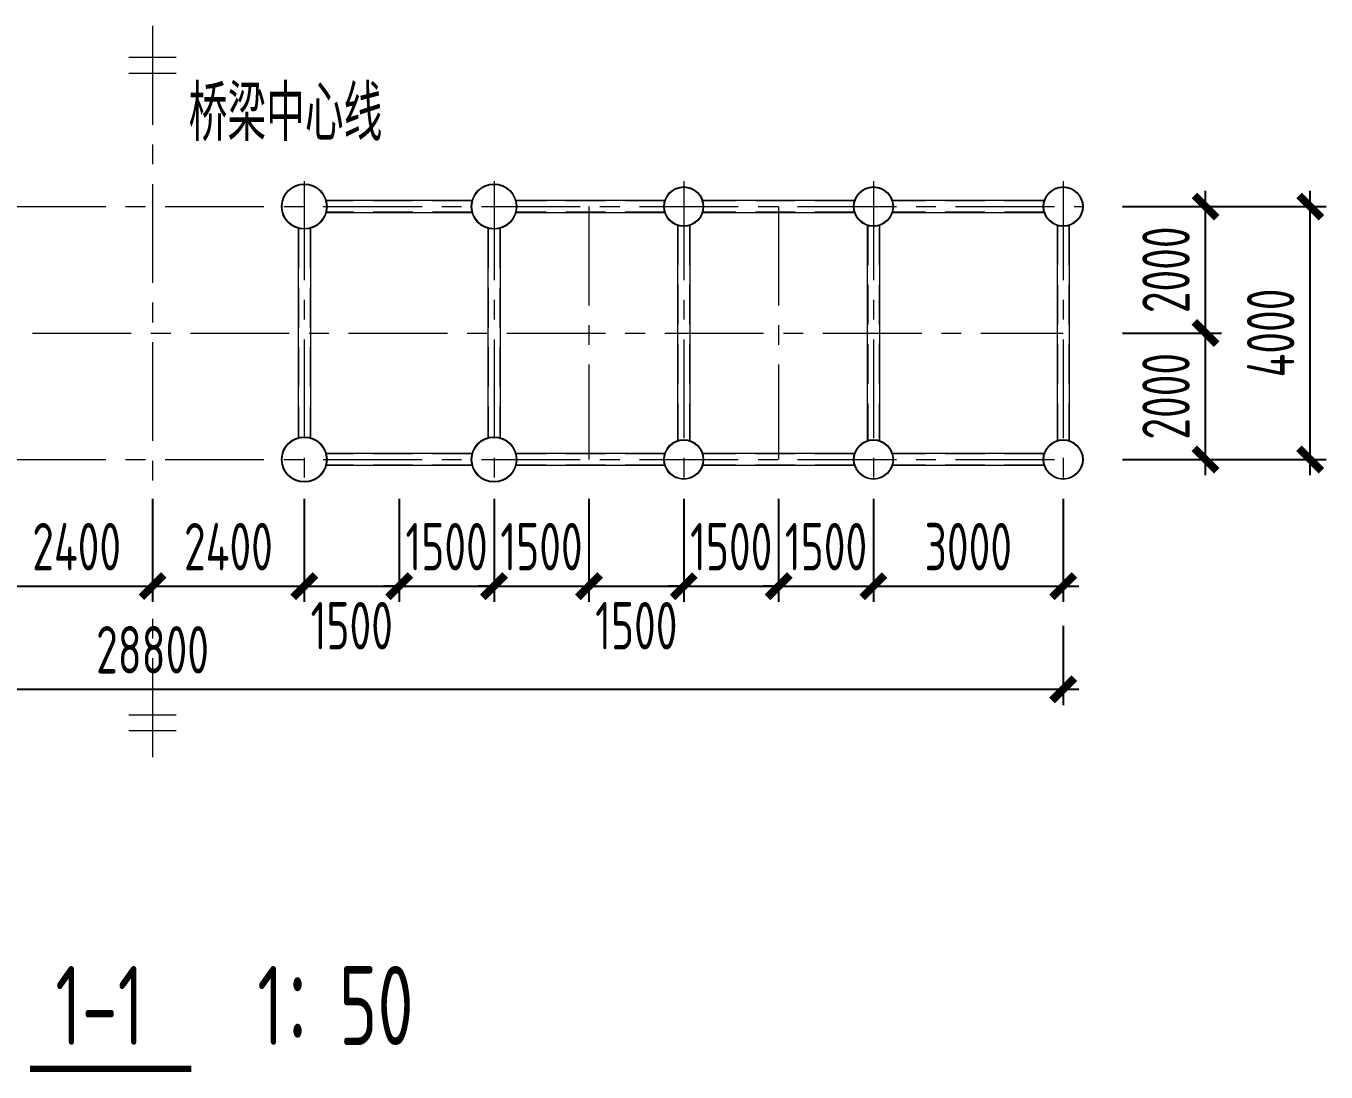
# Model space of a CAD drawing. Extents: x -2876908 to 633791, y -1383861 to 872234.
# Drawn here: x -1438187 to -1397073, y -1091113 to -1058026 of the extents above; entities that cross this region are included whole.
import ezdxf
from ezdxf.enums import TextEntityAlignment as Align

# ---------------------------------------------------------------- set-up
doc = ezdxf.new("R2010")
doc.units = 0
doc.header["$LTSCALE"] = 5
doc.header["$MEASUREMENT"] = 0
doc.linetypes.add('CENTER', pattern=[2, 1.25, -0.25, 0.25, -0.25])
doc.linetypes.add('DASHED', pattern=[0.75, 0.5, -0.25])
doc.layers.get('0').update_dxf_attribs({"linetype": 'CONTINUOUS', "lineweight": 25})
doc.layers.get('DEFPOINTS').update_dxf_attribs({"color": 35, "linetype": 'CONTINUOUS', "lineweight": 13})
for name, color, linetype, lineweight in [('3中心线', 6, 'CENTER', 18), ('4虚线', 2, 'DASHED', 18), ('5标注', 3, 'CONTINUOUS', 15), ('6文本', 7, 'CONTINUOUS', 15), ('8轮廓线', 4, 'CONTINUOUS', 15), ('DIM', 3, 'CONTINUOUS', 0), ('THIN', 7, 'CONTINUOUS', 0)]:
    doc.layers.add(name, color=color, linetype=linetype, lineweight=lineweight)
doc.layers.add('M_Dim', color=3, linetype='CONTINUOUS')
doc.styles.add('TSSD_Dimension', font='tssdeng.shx', dxfattribs={"width": 0.7, "bigfont": 'hztxt.shx'})
doc.styles.add('TSSD_NORM', font='tssdeng.shx', dxfattribs={"width": 0.7, "bigfont": 'hztxt.shx'})
doc.dimstyles.new('TSSD_100_100', dxfattribs={"dimtxt": 300, "dimasz": 100, "dimexe": 100, "dimexo": 250, "dimgap": 100, "dimtad": 1, "dimdec": 0, "dimzin": 0, "dimdsep": 46, "dimtxsty": 'TSSD_Dimension', "dimblk": 'ARCHTICK', "dimblk1": 'ARCHTICK', "dimblk2": 'ARCHTICK', "dimcen": 0, "dimdle": 100, "dimclrt": 7, "dimadec": 0, "dimazin": 0, "dimtfac": 1, "dimtdec": 0, "dimtix": 1, "dimtmove": 2, "dimatfit": 3, "dimfxl": 1, "dimtolj": 1, "dimtzin": 0, "dimarcsym": 0})

# ---------------------------------------------------------------- blocks, each defined once
blk = doc.blocks.new('_ArchTick')
at = {"color": 0, "linetype": 'ByBlock', "const_width": 0.5}
blk.add_lwpolyline([(-0.707, -0.707), (0.707, 0.707)], dxfattribs=at)
blk = doc.blocks.new('*D2534')
at = {"layer": 'DEFPOINTS', "color": 0, "transparency": 16777216}
for p in [(-1438985, -1071738), (-1434185, -1071738), (-1434185, -1075746)]:
    blk.add_point(p, dxfattribs=at)
at = {"layer": 'DIM', "color": 0, "lineweight": -2, "transparency": 16777216}
for p, q in [((-1438985, -1072988), (-1438985, -1076246)), ((-1434185, -1072988), (-1434185, -1076246)), ((-1439485, -1075746), (-1433685, -1075746))]:
    blk.add_line(p, q, dxfattribs=at)
at = {"layer": 'DIM', "color": 0, "lineweight": -2, "transparency": 16777216, "xscale": 500, "yscale": 500, "zscale": 500, "rotation": 180}
blk.add_blockref('_ArchTick', (-1438985, -1075746), dxfattribs=at)
at = {"layer": 'DIM', "color": 0, "lineweight": -2, "transparency": 16777216, "xscale": 500, "yscale": 500, "zscale": 500}
blk.add_blockref('_ArchTick', (-1434185, -1075746), dxfattribs=at)
at = {"layer": 'DIM', "color": 7, "transparency": 16777216, "insert": (-1436585, -1074496), "char_height": 1500, "attachment_point": 5, "style": 'TSSD_Dimension'}
blk.add_mtext('\\A1;2400', dxfattribs=at)
blk = doc.blocks.new('*D2535')
at = {"layer": 'DEFPOINTS', "color": 0, "transparency": 16777216}
for p in [(-1434185, -1071738), (-1429385, -1071738), (-1429385, -1075746)]:
    blk.add_point(p, dxfattribs=at)
at = {"layer": 'DIM', "color": 0, "lineweight": -2, "transparency": 16777216}
for p, q in [((-1434185, -1072988), (-1434185, -1076246)), ((-1429385, -1072988), (-1429385, -1076246)), ((-1434685, -1075746), (-1428885, -1075746))]:
    blk.add_line(p, q, dxfattribs=at)
at = {"layer": 'DIM', "color": 0, "lineweight": -2, "transparency": 16777216, "xscale": 500, "yscale": 500, "zscale": 500, "rotation": 180}
blk.add_blockref('_ArchTick', (-1434185, -1075746), dxfattribs=at)
at = {"layer": 'DIM', "color": 0, "lineweight": -2, "transparency": 16777216, "xscale": 500, "yscale": 500, "zscale": 500}
blk.add_blockref('_ArchTick', (-1429385, -1075746), dxfattribs=at)
at = {"layer": 'DIM', "color": 7, "transparency": 16777216, "insert": (-1431785, -1074496), "char_height": 1500, "attachment_point": 5, "style": 'TSSD_Dimension'}
blk.add_mtext('\\A1;2400', dxfattribs=at)
blk = doc.blocks.new('*D2538')
at = {"layer": 'DEFPOINTS', "color": 0, "transparency": 16777216}
for p in [(-1429385, -1071738), (-1426385, -1071738), (-1426385, -1075746)]:
    blk.add_point(p, dxfattribs=at)
at = {"layer": 'DIM', "color": 0, "lineweight": -2, "transparency": 16777216}
for p, q in [((-1429385, -1072988), (-1429385, -1076246)), ((-1426385, -1072988), (-1426385, -1076246)), ((-1429885, -1075746), (-1425885, -1075746))]:
    blk.add_line(p, q, dxfattribs=at)
at = {"layer": 'DIM', "color": 0, "lineweight": -2, "transparency": 16777216, "xscale": 500, "yscale": 500, "zscale": 500, "rotation": 180}
blk.add_blockref('_ArchTick', (-1429385, -1075746), dxfattribs=at)
at = {"layer": 'DIM', "color": 0, "lineweight": -2, "transparency": 16777216, "xscale": 500, "yscale": 500, "zscale": 500}
blk.add_blockref('_ArchTick', (-1426385, -1075746), dxfattribs=at)
at = {"layer": 'DIM', "color": 7, "transparency": 16777216, "insert": (-1427885, -1076996), "char_height": 1500, "attachment_point": 5, "style": 'TSSD_Dimension'}
blk.add_mtext('\\A1;1500', dxfattribs=at)
blk = doc.blocks.new('*D2539')
at = {"layer": 'DEFPOINTS', "color": 0, "transparency": 16777216}
for p in [(-1426385, -1071738), (-1423385, -1071738), (-1423385, -1075746)]:
    blk.add_point(p, dxfattribs=at)
at = {"layer": 'DIM', "color": 0, "lineweight": -2, "transparency": 16777216}
for p, q in [((-1426385, -1072988), (-1426385, -1076246)), ((-1423385, -1072988), (-1423385, -1076246)), ((-1426385, -1075746), (-1426885, -1075746)), ((-1426385, -1075746), (-1423385, -1075746)), ((-1423385, -1075746), (-1422885, -1075746))]:
    blk.add_line(p, q, dxfattribs=at)
at = {"layer": 'DIM', "color": 0, "lineweight": -2, "transparency": 16777216, "xscale": 500, "yscale": 500, "zscale": 500}
blk.add_blockref('_ArchTick', (-1426385, -1075746), dxfattribs=at)
at = {"layer": 'DIM', "color": 0, "lineweight": -2, "transparency": 16777216, "xscale": 500, "yscale": 500, "zscale": 500, "rotation": 180}
blk.add_blockref('_ArchTick', (-1423385, -1075746), dxfattribs=at)
at = {"layer": 'DIM', "color": 7, "transparency": 16777216, "insert": (-1424885, -1074496), "char_height": 1500, "attachment_point": 5, "style": 'TSSD_Dimension'}
blk.add_mtext('\\A1;1500', dxfattribs=at)
blk = doc.blocks.new('*D2540')
at = {"layer": 'DEFPOINTS', "color": 0, "transparency": 16777216}
for p in [(-1423385, -1071738), (-1420385, -1071738), (-1420385, -1075746)]:
    blk.add_point(p, dxfattribs=at)
at = {"layer": 'DIM', "color": 0, "lineweight": -2, "transparency": 16777216}
for p, q in [((-1423385, -1072988), (-1423385, -1076246)), ((-1420385, -1072988), (-1420385, -1076246)), ((-1423385, -1075746), (-1423885, -1075746)), ((-1423385, -1075746), (-1420385, -1075746)), ((-1420385, -1075746), (-1419885, -1075746))]:
    blk.add_line(p, q, dxfattribs=at)
at = {"layer": 'DIM', "color": 0, "lineweight": -2, "transparency": 16777216, "xscale": 500, "yscale": 500, "zscale": 500}
blk.add_blockref('_ArchTick', (-1423385, -1075746), dxfattribs=at)
at = {"layer": 'DIM', "color": 0, "lineweight": -2, "transparency": 16777216, "xscale": 500, "yscale": 500, "zscale": 500, "rotation": 180}
blk.add_blockref('_ArchTick', (-1420385, -1075746), dxfattribs=at)
at = {"layer": 'DIM', "color": 7, "transparency": 16777216, "insert": (-1421885, -1074496), "char_height": 1500, "attachment_point": 5, "style": 'TSSD_Dimension'}
blk.add_mtext('\\A1;1500', dxfattribs=at)
blk = doc.blocks.new('*D2541')
at = {"layer": 'DEFPOINTS', "color": 0, "transparency": 16777216}
for p in [(-1420385, -1071738), (-1417385, -1071738), (-1417385, -1075746)]:
    blk.add_point(p, dxfattribs=at)
at = {"layer": 'DIM', "color": 0, "lineweight": -2, "transparency": 16777216}
for p, q in [((-1420385, -1072988), (-1420385, -1076246)), ((-1417385, -1072988), (-1417385, -1076246)), ((-1420885, -1075746), (-1416885, -1075746))]:
    blk.add_line(p, q, dxfattribs=at)
at = {"layer": 'DIM', "color": 0, "lineweight": -2, "transparency": 16777216, "xscale": 500, "yscale": 500, "zscale": 500, "rotation": 180}
blk.add_blockref('_ArchTick', (-1420385, -1075746), dxfattribs=at)
at = {"layer": 'DIM', "color": 0, "lineweight": -2, "transparency": 16777216, "xscale": 500, "yscale": 500, "zscale": 500}
blk.add_blockref('_ArchTick', (-1417385, -1075746), dxfattribs=at)
at = {"layer": 'DIM', "color": 7, "transparency": 16777216, "insert": (-1418885, -1076996), "char_height": 1500, "attachment_point": 5, "style": 'TSSD_Dimension'}
blk.add_mtext('\\A1;1500', dxfattribs=at)
blk = doc.blocks.new('*D2542')
at = {"layer": 'DEFPOINTS', "color": 0, "transparency": 16777216}
for p in [(-1417385, -1071738), (-1414385, -1071738), (-1414385, -1075746)]:
    blk.add_point(p, dxfattribs=at)
at = {"layer": 'DIM', "color": 0, "lineweight": -2, "transparency": 16777216}
for p, q in [((-1417385, -1072988), (-1417385, -1076246)), ((-1414385, -1072988), (-1414385, -1076246)), ((-1417385, -1075746), (-1417885, -1075746)), ((-1417385, -1075746), (-1414385, -1075746)), ((-1414385, -1075746), (-1413885, -1075746))]:
    blk.add_line(p, q, dxfattribs=at)
at = {"layer": 'DIM', "color": 0, "lineweight": -2, "transparency": 16777216, "xscale": 500, "yscale": 500, "zscale": 500}
blk.add_blockref('_ArchTick', (-1417385, -1075746), dxfattribs=at)
at = {"layer": 'DIM', "color": 0, "lineweight": -2, "transparency": 16777216, "xscale": 500, "yscale": 500, "zscale": 500, "rotation": 180}
blk.add_blockref('_ArchTick', (-1414385, -1075746), dxfattribs=at)
at = {"layer": 'DIM', "color": 7, "transparency": 16777216, "insert": (-1415885, -1074496), "char_height": 1500, "attachment_point": 5, "style": 'TSSD_Dimension'}
blk.add_mtext('\\A1;1500', dxfattribs=at)
blk = doc.blocks.new('*D2543')
at = {"layer": 'DEFPOINTS', "color": 0, "transparency": 16777216}
for p in [(-1414385, -1071738), (-1411385, -1071738), (-1411385, -1075746)]:
    blk.add_point(p, dxfattribs=at)
at = {"layer": 'DIM', "color": 0, "lineweight": -2, "transparency": 16777216}
for p, q in [((-1414385, -1072988), (-1414385, -1076246)), ((-1411385, -1072988), (-1411385, -1076246)), ((-1414385, -1075746), (-1414885, -1075746)), ((-1414385, -1075746), (-1411385, -1075746)), ((-1411385, -1075746), (-1410885, -1075746))]:
    blk.add_line(p, q, dxfattribs=at)
at = {"layer": 'DIM', "color": 0, "lineweight": -2, "transparency": 16777216, "xscale": 500, "yscale": 500, "zscale": 500}
blk.add_blockref('_ArchTick', (-1414385, -1075746), dxfattribs=at)
at = {"layer": 'DIM', "color": 0, "lineweight": -2, "transparency": 16777216, "xscale": 500, "yscale": 500, "zscale": 500, "rotation": 180}
blk.add_blockref('_ArchTick', (-1411385, -1075746), dxfattribs=at)
at = {"layer": 'DIM', "color": 7, "transparency": 16777216, "insert": (-1412885, -1074496), "char_height": 1500, "attachment_point": 5, "style": 'TSSD_Dimension'}
blk.add_mtext('\\A1;1500', dxfattribs=at)
blk = doc.blocks.new('*D2545')
at = {"layer": 'DEFPOINTS', "color": 0, "transparency": 16777216}
for p in [(-1404755, -1067738), (-1400883, -1067738), (-1404755, -1071738)]:
    blk.add_point(p, dxfattribs=at)
at = {"layer": 'DIM', "color": 0, "lineweight": -2, "transparency": 16777216}
for p, q in [((-1400883, -1072238), (-1400883, -1067238)), ((-1403505, -1067738), (-1400383, -1067738)), ((-1403505, -1071738), (-1400383, -1071738))]:
    blk.add_line(p, q, dxfattribs=at)
at = {"layer": 'DIM', "color": 0, "lineweight": -2, "transparency": 16777216, "xscale": 500, "yscale": 500, "zscale": 500}
for p, rotation in [((-1400883, -1067738), 90), ((-1400883, -1071738), 270)]:
    blk.add_blockref('_ArchTick', p, dxfattribs=dict(at, rotation=rotation))
at = {"layer": 'DIM', "color": 7, "transparency": 16777216, "insert": (-1402133, -1069738), "char_height": 1500, "attachment_point": 5, "rotation": 90, "style": 'TSSD_Dimension'}
blk.add_mtext('\\A1;2000', dxfattribs=at)
blk = doc.blocks.new('*D2546')
at = {"layer": 'DEFPOINTS', "color": 0, "transparency": 16777216}
for p in [(-1404755, -1063738), (-1400883, -1063738), (-1404755, -1067738)]:
    blk.add_point(p, dxfattribs=at)
at = {"layer": 'DIM', "color": 0, "lineweight": -2, "transparency": 16777216}
for p, q in [((-1400883, -1068238), (-1400883, -1063238)), ((-1403505, -1063738), (-1400383, -1063738)), ((-1403505, -1067738), (-1400383, -1067738))]:
    blk.add_line(p, q, dxfattribs=at)
at = {"layer": 'DIM', "color": 0, "lineweight": -2, "transparency": 16777216, "xscale": 500, "yscale": 500, "zscale": 500}
for p, rotation in [((-1400883, -1063738), 90), ((-1400883, -1067738), 270)]:
    blk.add_blockref('_ArchTick', p, dxfattribs=dict(at, rotation=rotation))
at = {"layer": 'DIM', "color": 7, "transparency": 16777216, "insert": (-1402133, -1065738), "char_height": 1500, "attachment_point": 5, "rotation": 90, "style": 'TSSD_Dimension'}
blk.add_mtext('\\A1;2000', dxfattribs=at)
blk = doc.blocks.new('*D2547')
at = {"layer": 'DEFPOINTS', "color": 0, "transparency": 16777216}
for p in [(-1404755, -1063738), (-1397573, -1063738), (-1404755, -1071738)]:
    blk.add_point(p, dxfattribs=at)
at = {"layer": 'DIM', "color": 0, "lineweight": -2, "transparency": 16777216}
for p, q in [((-1397573, -1072238), (-1397573, -1063238)), ((-1403505, -1063738), (-1397073, -1063738)), ((-1403505, -1071738), (-1397073, -1071738))]:
    blk.add_line(p, q, dxfattribs=at)
at = {"layer": 'DIM', "color": 0, "lineweight": -2, "transparency": 16777216, "xscale": 500, "yscale": 500, "zscale": 500}
for p, rotation in [((-1397573, -1063738), 90), ((-1397573, -1071738), 270)]:
    blk.add_blockref('_ArchTick', p, dxfattribs=dict(at, rotation=rotation))
at = {"layer": 'DIM', "color": 7, "transparency": 16777216, "insert": (-1398823, -1067738), "char_height": 1500, "attachment_point": 5, "rotation": 90, "style": 'TSSD_Dimension'}
blk.add_mtext('\\A1;4000', dxfattribs=at)
blk = doc.blocks.new('*D2550')
at = {"layer": 'DEFPOINTS', "color": 0, "transparency": 16777216}
for p in [(-1411385, -1071738), (-1405385, -1071738), (-1405385, -1075746)]:
    blk.add_point(p, dxfattribs=at)
at = {"layer": 'DIM', "color": 0, "lineweight": -2, "transparency": 16777216}
for p, q in [((-1411385, -1072988), (-1411385, -1076246)), ((-1405385, -1072988), (-1405385, -1076246)), ((-1411885, -1075746), (-1404885, -1075746))]:
    blk.add_line(p, q, dxfattribs=at)
at = {"layer": 'DIM', "color": 0, "lineweight": -2, "transparency": 16777216, "xscale": 500, "yscale": 500, "zscale": 500, "rotation": 180}
blk.add_blockref('_ArchTick', (-1411385, -1075746), dxfattribs=at)
at = {"layer": 'DIM', "color": 0, "lineweight": -2, "transparency": 16777216, "xscale": 500, "yscale": 500, "zscale": 500}
blk.add_blockref('_ArchTick', (-1405385, -1075746), dxfattribs=at)
at = {"layer": 'DIM', "color": 7, "transparency": 16777216, "insert": (-1408385, -1074496), "char_height": 1500, "attachment_point": 5, "style": 'TSSD_Dimension'}
blk.add_mtext('\\A1;3000', dxfattribs=at)
blk = doc.blocks.new('*D2552')
at = {"layer": 'DEFPOINTS', "color": 0, "transparency": 16777216}
for p in [(-1462985, -1075746), (-1405385, -1075746), (-1405385, -1079008)]:
    blk.add_point(p, dxfattribs=at)
at = {"layer": 'DIM', "color": 0, "lineweight": -2, "transparency": 16777216}
for p, q in [((-1462985, -1076996), (-1462985, -1079508)), ((-1405385, -1076996), (-1405385, -1079508)), ((-1463485, -1079008), (-1404885, -1079008))]:
    blk.add_line(p, q, dxfattribs=at)
at = {"layer": 'DIM', "color": 0, "lineweight": -2, "transparency": 16777216, "xscale": 500, "yscale": 500, "zscale": 500, "rotation": 180}
blk.add_blockref('_ArchTick', (-1462985, -1079008), dxfattribs=at)
at = {"layer": 'DIM', "color": 0, "lineweight": -2, "transparency": 16777216, "xscale": 500, "yscale": 500, "zscale": 500}
blk.add_blockref('_ArchTick', (-1405385, -1079008), dxfattribs=at)
at = {"layer": 'DIM', "color": 7, "transparency": 16777216, "insert": (-1434185, -1077758), "char_height": 1500, "attachment_point": 5, "style": 'TSSD_Dimension'}
blk.add_mtext('\\A1;28800', dxfattribs=at)

msp = doc.modelspace()

# ---------------------------------------------------------------- linework, layer by layer
at = {"layer": '3中心线', "ltscale": 500}
for p, q in [((-1434185.426, -1058026.469), (-1434185.426, -1081325.708)), ((-1429385.433, -1062938.15), (-1429385.433, -1072538.15)), ((-1423385.433, -1062938.15), (-1423385.433, -1072538.15)), ((-1417385.433, -1062938.15), (-1417385.433, -1072538.15)), ((-1411385.433, -1062938.15), (-1411385.433, -1072538.15)), ((-1405385.433, -1062938.15), (-1405385.433, -1072538.15)), ((-1463785.42, -1063738.15), (-1404755.433, -1063738.15)), ((-1420385.433, -1063738.15), (-1420385.433, -1071738.15)), ((-1414385.433, -1063738.15), (-1414385.433, -1071738.15)), ((-1462985.42, -1067738.15), (-1405385.433, -1067738.15)), ((-1463785.42, -1071738.15), (-1405385.433, -1071738.15))]:
    msp.add_line(p, q, dxfattribs=at)
at = {"layer": '4虚线', "ltscale": 500}
for p, q in [((-1424082.05, -1063556.15), (-1428688.815, -1063556.15)), ((-1417988.571, -1063556.15), (-1422688.815, -1063556.15)), ((-1411988.571, -1063556.15), (-1416782.294, -1063556.15)), ((-1405988.571, -1063556.15), (-1410782.294, -1063556.15)), ((-1424082.05, -1063920.15), (-1428688.815, -1063920.15)), ((-1417988.571, -1063920.15), (-1422688.815, -1063920.15)), ((-1411988.571, -1063920.15), (-1416782.294, -1063920.15)), ((-1405988.571, -1063920.15), (-1410782.294, -1063920.15)), ((-1429567.433, -1064434.767), (-1429567.433, -1071041.532)), ((-1429203.433, -1064434.767), (-1429203.433, -1071041.532)), ((-1423567.433, -1064434.767), (-1423567.433, -1071041.532)), ((-1423203.433, -1064434.767), (-1423203.433, -1071041.532)), ((-1417567.433, -1064341.288), (-1417567.433, -1071135.011)), ((-1417203.433, -1064341.288), (-1417203.433, -1071135.011)), ((-1411567.433, -1064341.288), (-1411567.433, -1071135.011)), ((-1411203.433, -1064341.288), (-1411203.433, -1071135.011)), ((-1405567.433, -1064341.288), (-1405567.433, -1071135.011)), ((-1405203.433, -1064341.288), (-1405203.433, -1071135.011)), ((-1424082.05, -1071556.15), (-1428688.815, -1071556.15)), ((-1417988.571, -1071556.15), (-1422688.815, -1071556.15)), ((-1411988.571, -1071556.15), (-1416782.294, -1071556.15)), ((-1405988.571, -1071556.15), (-1410782.294, -1071556.15)), ((-1424082.05, -1071920.15), (-1428688.815, -1071920.15)), ((-1417988.571, -1071920.15), (-1422688.815, -1071920.15)), ((-1411988.571, -1071920.15), (-1416782.294, -1071920.15)), ((-1405988.571, -1071920.15), (-1410782.294, -1071920.15))]:
    msp.add_line(p, q, dxfattribs=at)
at = {"layer": '8轮廓线'}
for p, q in [((-1424078.804, -1063544.15), (-1428692.061, -1063544.15)), ((-1417984.819, -1063544.15), (-1422692.061, -1063544.15)), ((-1411984.819, -1063544.15), (-1416786.046, -1063544.15)), ((-1405984.819, -1063544.15), (-1410786.046, -1063544.15)), ((-1424078.804, -1063932.15), (-1428692.061, -1063932.15)), ((-1417984.819, -1063932.15), (-1422692.061, -1063932.15)), ((-1411984.819, -1063932.15), (-1416786.046, -1063932.15)), ((-1405984.819, -1063932.15), (-1410786.046, -1063932.15)), ((-1429579.433, -1064431.521), (-1429579.433, -1071044.778)), ((-1429191.433, -1064431.521), (-1429191.433, -1071044.778)), ((-1423579.433, -1064431.521), (-1423579.433, -1071044.778)), ((-1423191.433, -1064431.521), (-1423191.433, -1071044.778)), ((-1417579.433, -1064337.536), (-1417579.433, -1071138.764)), ((-1417191.433, -1064337.536), (-1417191.433, -1071138.764)), ((-1411579.433, -1064337.536), (-1411579.433, -1071138.764)), ((-1411191.433, -1064337.536), (-1411191.433, -1071138.764)), ((-1405579.433, -1064337.536), (-1405579.433, -1071138.764)), ((-1405191.433, -1064337.536), (-1405191.433, -1071138.764)), ((-1424078.804, -1071544.15), (-1428692.061, -1071544.15)), ((-1417984.819, -1071544.15), (-1422692.061, -1071544.15)), ((-1411984.819, -1071544.15), (-1416786.046, -1071544.15)), ((-1405984.819, -1071544.15), (-1410786.046, -1071544.15)), ((-1424078.804, -1071932.15), (-1428692.061, -1071932.15)), ((-1417984.819, -1071932.15), (-1422692.061, -1071932.15)), ((-1411984.819, -1071932.15), (-1416786.046, -1071932.15)), ((-1405984.819, -1071932.15), (-1410786.046, -1071932.15))]:
    msp.add_line(p, q, dxfattribs=at)
for centre, radius in [((-1429385.433, -1063738.15), 720), ((-1429385.433, -1063738.15), 700), ((-1423385.433, -1063738.15), 720), ((-1423385.433, -1063738.15), 700), ((-1417385.433, -1063738.15), 630), ((-1417385.433, -1063738.15), 610), ((-1411385.433, -1063738.15), 630), ((-1411385.433, -1063738.15), 610), ((-1405385.433, -1063738.15), 630), ((-1405385.433, -1063738.15), 610), ((-1429385.433, -1071738.15), 720), ((-1423385.433, -1071738.15), 720), ((-1429385.433, -1071738.15), 700), ((-1423385.433, -1071738.15), 700), ((-1417385.433, -1071738.15), 630), ((-1417385.433, -1071738.15), 610), ((-1411385.433, -1071738.15), 630), ((-1411385.433, -1071738.15), 610), ((-1405385.433, -1071738.15), 630), ((-1405385.433, -1071738.15), 610)]:
    msp.add_circle(centre, radius, dxfattribs=at)
at = {"layer": 'M_Dim'}
msp.add_lwpolyline([(-1438060.608, -1091013.052, 200, 200, 0), (-1432956.908, -1091013.052, 200, 200, 0)], format="xyseb", dxfattribs=at)
at = {"layer": 'THIN'}
for p, q in [((-1433435.426, -1059026.469), (-1434935.426, -1059026.469)), ((-1433435.426, -1059526.469), (-1434935.426, -1059526.469)), ((-1433435.426, -1079825.708), (-1434935.426, -1079825.708)), ((-1433435.426, -1080325.708), (-1434935.426, -1080325.708))]:
    msp.add_line(p, q, dxfattribs=at)

# ---------------------------------------------------------------- texts
at = {"layer": '5标注', "color": 7, "insert": (-1433042.362, -1061671.632), "char_height": 1750, "attachment_point": 7, "style": 'TSSD_NORM'}
msp.add_mtext('桥梁中心线', dxfattribs=at)
at = {"layer": '6文本', "style": 'TSSD_NORM', "width": 0.7}
for s, p in [('1-1', (-1435857.953, -1089009.847)), ('1：50', (-1428401.037, -1089009.847))]:
    msp.add_text(s, height=2500, dxfattribs=at).set_placement(p, align=Align.MIDDLE)

# ---------------------------------------------------------------- dimensions: what is measured, and where the dimension line sits
at = {"layer": 'DIM'}
for base, p1, p2, picture, middle in [((-1400882.708, -1063738.15), (-1404755.433, -1067738.15), (-1404755.433, -1063738.15), '*D2546', (-1402132.708, -1065738.15)), ((-1397573.067, -1063738.15), (-1404755.433, -1071738.15), (-1404755.433, -1063738.15), '*D2547', (-1398823.067, -1067738.15)), ((-1400882.708, -1067738.15), (-1404755.433, -1071738.15), (-1404755.433, -1067738.15), '*D2545', (-1402132.708, -1069738.15))]:
    dim = msp.add_linear_dim(base=base, p1=p1, p2=p2, angle=90, dimstyle='TSSD_100_100', override={"dimtxt": 1500, "dimasz": 500, "dimexe": 500, "dimexo": 1250, "dimgap": 500, "dimlfac": 0.5, "dimdle": 500}, dxfattribs=at)
    dim.commit()
    dim.dimension.update_dxf_attribs({"geometry": picture, "text_midpoint": middle})
for base, p1, p2, picture, middle in [((-1434185.426, -1075745.665), (-1438985.42, -1071738.15), (-1434185.426, -1071738.15), '*D2534', (-1436585.423, -1074495.665)), ((-1429385.433, -1075745.665), (-1434185.426, -1071738.15), (-1429385.433, -1071738.15), '*D2535', (-1431785.43, -1074495.665)), ((-1423385.433, -1075745.665), (-1426385.433, -1071738.15), (-1423385.433, -1071738.15), '*D2539', (-1424885.433, -1074495.665)), ((-1420385.433, -1075745.665), (-1423385.433, -1071738.15), (-1420385.433, -1071738.15), '*D2540', (-1421885.433, -1074495.665)), ((-1414385.433, -1075745.665), (-1417385.433, -1071738.15), (-1414385.433, -1071738.15), '*D2542', (-1415885.433, -1074495.665)), ((-1411385.433, -1075745.665), (-1414385.433, -1071738.15), (-1411385.433, -1071738.15), '*D2543', (-1412885.433, -1074495.665)), ((-1405385.433, -1075745.665), (-1411385.433, -1071738.15), (-1405385.433, -1071738.15), '*D2550', (-1408385.433, -1074495.665)), ((-1405385.433, -1079008.294), (-1462985.42, -1075745.665), (-1405385.433, -1075745.665), '*D2552', (-1434185.426, -1077758.294))]:
    dim = msp.add_linear_dim(base=base, p1=p1, p2=p2, dimstyle='TSSD_100_100', override={"dimtxt": 1500, "dimasz": 500, "dimexe": 500, "dimexo": 1250, "dimgap": 500, "dimlfac": 0.5, "dimdle": 500}, dxfattribs=at)
    dim.commit()
    dim.dimension.update_dxf_attribs({"geometry": picture, "text_midpoint": middle})
for base, p1, p2, picture, middle in [((-1426385.433, -1075745.665), (-1429385.433, -1071738.15), (-1426385.433, -1071738.15), '*D2538', (-1427885.433, -1076995.665)), ((-1417385.433, -1075745.665), (-1420385.433, -1071738.15), (-1417385.433, -1071738.15), '*D2541', (-1418885.433, -1076995.665))]:
    dim = msp.add_linear_dim(base=base, p1=p1, p2=p2, dimstyle='TSSD_100_100', override={"dimtxt": 1500, "dimasz": 500, "dimexe": 500, "dimexo": 1250, "dimgap": 500, "dimlfac": 0.5, "dimdle": 500}, dxfattribs=at)
    dim.commit()
    dim.dimension.update_dxf_attribs({"geometry": picture, "text_midpoint": middle, "dimtype": 160})

doc.saveas('drawing.dxf')
